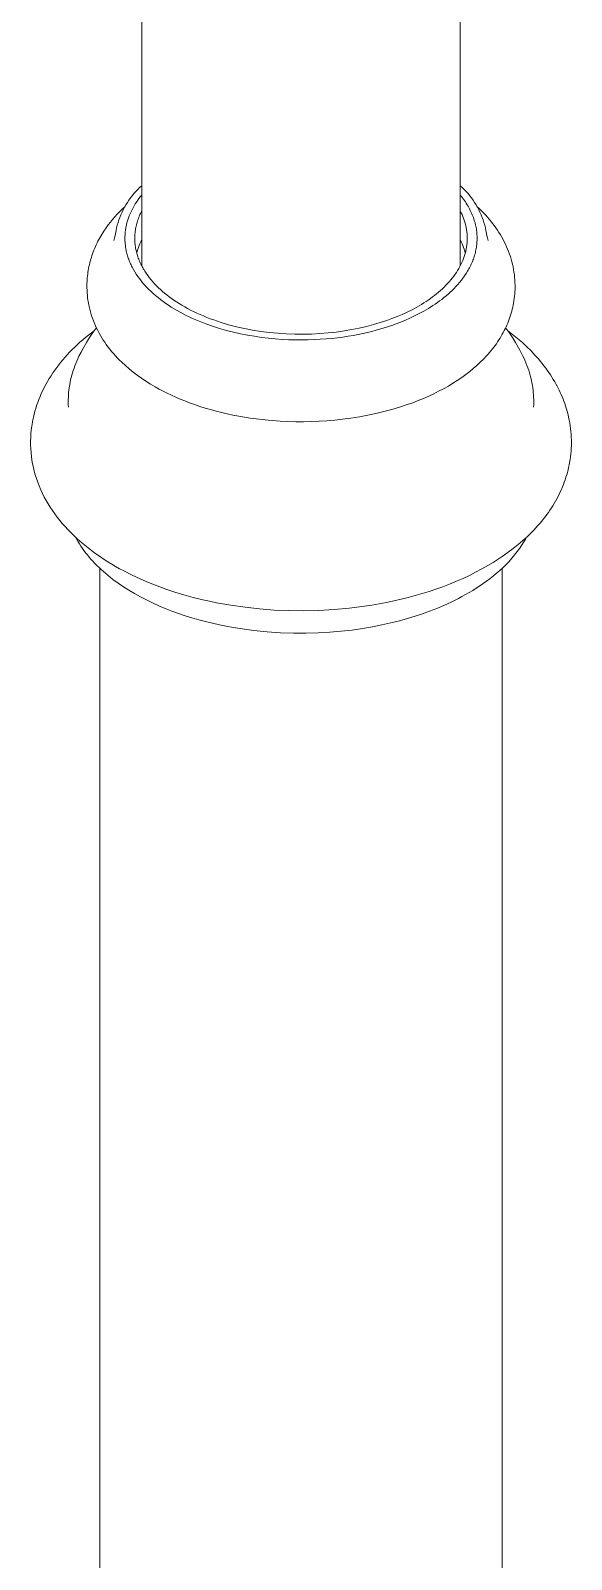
# Model space of a CAD drawing. Header units: inches. Extents: x -13 to 609, y -6 to 131.
# Drawn here: x 600.06 to 604.09, y 68.98 to 80.38 of the extents above; entities that cross this region are included whole.
import ezdxf

# ---------------------------------------------------------------- set-up
doc = ezdxf.new("R2010")
doc.units = ezdxf.units.IN
doc.layers.add('ZANO_R', color=7, linetype='Continuous', lineweight=0)

msp = doc.modelspace()

# ---------------------------------------------------------------- linework, layer by layer
at = {"layer": 'ZANO_R'}
for p, q in [((603.25906, 100.89911), (603.25906, 78.62513)), ((600.88504, 78.62513), (600.88504, 100.8429)), ((600.86987, 79.20807), (600.88504, 79.22209)), ((603.25906, 79.22209), (603.27422, 79.20806)), ((600.76734, 79.07905), (600.77818, 79.09664)), ((600.77818, 79.09664), (600.78962, 79.11385)), ((600.78962, 79.11385), (600.80163, 79.13066)), ((600.80163, 79.13066), (600.81421, 79.14705)), ((600.81421, 79.14705), (600.82734, 79.16301)), ((600.82734, 79.16301), (600.841, 79.17851)), ((600.84598, 79.09952), (600.83712, 79.08569)), ((600.841, 79.17851), (600.85518, 79.19353)), ((600.85523, 79.11313), (600.84598, 79.09952)), ((600.85518, 79.19353), (600.86987, 79.20807)), ((600.86483, 79.12651), (600.85523, 79.11313)), ((600.87477, 79.13964), (600.86483, 79.12651)), ((600.88504, 79.15254), (600.87477, 79.13964)), ((603.25906, 79.15254), (603.26719, 79.14237)), ((603.26719, 79.14237), (603.27506, 79.13214)), ((603.27422, 79.20806), (603.28891, 79.19352)), ((603.27506, 79.13214), (603.28266, 79.12186)), ((603.28266, 79.12186), (603.28999, 79.11152)), ((603.28891, 79.19352), (603.30309, 79.17849)), ((603.28999, 79.11152), (603.29705, 79.10113)), ((603.29705, 79.10113), (603.30383, 79.0907)), ((603.30309, 79.17849), (603.31675, 79.16298)), ((603.31675, 79.16298), (603.32987, 79.14702)), ((603.32987, 79.14702), (603.34245, 79.13063)), ((603.34245, 79.13063), (603.35446, 79.11381)), ((603.35446, 79.11381), (603.36589, 79.0966)), ((603.36589, 79.0966), (603.37673, 79.07901)), ((600.66803, 78.97059), (600.68535, 78.99061)), ((600.68535, 78.99061), (600.7033, 79.01027)), ((600.7033, 79.01027), (600.72188, 79.02955)), ((600.71538, 78.96673), (600.72243, 78.98615)), ((600.72188, 79.02955), (600.74107, 79.04846)), ((600.72243, 78.98615), (600.73014, 79.00532)), ((600.73014, 79.00532), (600.73849, 79.02422)), ((600.73849, 79.02422), (600.74748, 79.04282)), ((600.74107, 79.04846), (600.76087, 79.06701)), ((600.74748, 79.04282), (600.7571, 79.0611)), ((600.7571, 79.0611), (600.76734, 79.07905)), ((600.78699, 78.98269), (600.78174, 78.96716)), ((600.79275, 78.99802), (600.78699, 78.98269)), ((600.79901, 79.01316), (600.79275, 78.99802)), ((600.80574, 79.0281), (600.79901, 79.01316)), ((600.81294, 79.04282), (600.80574, 79.0281)), ((600.82058, 79.05733), (600.81294, 79.04282)), ((600.82864, 79.07162), (600.82058, 79.05733)), ((600.83712, 79.08569), (600.82864, 79.07162)), ((600.86, 78.97762), (600.86361, 78.98717)), ((600.86361, 78.98717), (600.86745, 78.99669)), ((600.86745, 78.99669), (600.87151, 79.00617)), ((600.87151, 79.00617), (600.8758, 79.01563)), ((600.8758, 79.01563), (600.88031, 79.02505)), ((600.88031, 79.02505), (600.88504, 79.03443)), ((603.25906, 79.03443), (603.26592, 79.02065)), ((603.26592, 79.02065), (603.27235, 79.00672)), ((603.27235, 79.00672), (603.27831, 78.99264)), ((603.27831, 78.99264), (603.2838, 78.97843)), ((603.30383, 79.0907), (603.31033, 79.08022)), ((603.31033, 79.08022), (603.31656, 79.06971)), ((603.31656, 79.06971), (603.32251, 79.05916)), ((603.32251, 79.05916), (603.32819, 79.04859)), ((603.32819, 79.04859), (603.33359, 79.03798)), ((603.33359, 79.03798), (603.3387, 79.02735)), ((603.3387, 79.02735), (603.34354, 79.0167)), ((603.34354, 79.0167), (603.3481, 79.00604)), ((603.3481, 79.00604), (603.35239, 78.99536)), ((603.35239, 78.99536), (603.3564, 78.98467)), ((603.3564, 78.98467), (603.36013, 78.97397)), ((603.37673, 79.07901), (603.38697, 79.06106)), ((603.38325, 79.06697), (603.40279, 79.04867)), ((603.38697, 79.06106), (603.39659, 79.04277)), ((603.39659, 79.04277), (603.40558, 79.02417)), ((603.40279, 79.04867), (603.41774, 79.03403)), ((603.40558, 79.02417), (603.41394, 79.00527)), ((603.41394, 79.00527), (603.42164, 78.9861)), ((603.41774, 79.03403), (603.43239, 79.01909)), ((603.42164, 78.9861), (603.4287, 78.96668)), ((603.43239, 79.01909), (603.44673, 79.00385)), ((603.44673, 79.00385), (603.46076, 78.98832)), ((603.46076, 78.98832), (603.47424, 78.97272)), ((600.58795, 78.85927), (600.60357, 78.88408)), ((600.60357, 78.88408), (600.62003, 78.90833)), ((600.62003, 78.90833), (600.63537, 78.92945)), ((600.63537, 78.92945), (600.65137, 78.95021)), ((600.65137, 78.95021), (600.66803, 78.97059)), ((600.69024, 78.86664), (600.6939, 78.88698)), ((600.6939, 78.88698), (600.69825, 78.90718)), ((600.69825, 78.90718), (600.70328, 78.92722)), ((600.70328, 78.92722), (600.70899, 78.94707)), ((600.70899, 78.94707), (600.71538, 78.96673)), ((600.76187, 78.8704), (600.76118, 78.8621)), ((600.76272, 78.87867), (600.76187, 78.8704)), ((600.76372, 78.88691), (600.76272, 78.87867)), ((600.76487, 78.89511), (600.76372, 78.88691)), ((600.76617, 78.90328), (600.76487, 78.89511)), ((600.76762, 78.91141), (600.76617, 78.90328)), ((600.76922, 78.9195), (600.76762, 78.91141)), ((600.77095, 78.92755), (600.76922, 78.9195)), ((600.77284, 78.93556), (600.77095, 78.92755)), ((600.77486, 78.94352), (600.77284, 78.93556)), ((600.77701, 78.95144), (600.77486, 78.94352)), ((600.78174, 78.96716), (600.77701, 78.95144)), ((600.83449, 78.86186), (600.83536, 78.87153)), ((600.83536, 78.87153), (600.83645, 78.88121)), ((600.83645, 78.88121), (600.83777, 78.89088)), ((600.83777, 78.89088), (600.83933, 78.90056)), ((600.83933, 78.90056), (600.84111, 78.91023)), ((600.84111, 78.91023), (600.84312, 78.9199)), ((600.84312, 78.9199), (600.84536, 78.92956)), ((600.84536, 78.92956), (600.84783, 78.93921)), ((600.84783, 78.93921), (600.85053, 78.94884)), ((600.85053, 78.94884), (600.85346, 78.95845)), ((600.85346, 78.95845), (600.85661, 78.96805)), ((600.85661, 78.96805), (600.86, 78.97762)), ((603.2838, 78.97843), (603.28881, 78.96408)), ((603.28881, 78.96408), (603.29334, 78.94962)), ((603.29334, 78.94962), (603.29736, 78.93504)), ((603.29736, 78.93504), (603.30088, 78.92036)), ((603.30088, 78.92036), (603.30244, 78.91299)), ((603.30244, 78.91299), (603.30387, 78.90559)), ((603.30387, 78.90559), (603.30518, 78.89816)), ((603.30518, 78.89816), (603.30635, 78.89072)), ((603.30635, 78.89072), (603.30738, 78.88326)), ((603.30738, 78.88326), (603.30829, 78.87578)), ((603.30829, 78.87578), (603.30906, 78.86828)), ((603.30906, 78.86828), (603.30969, 78.86076)), ((603.36013, 78.97397), (603.36358, 78.96327)), ((603.36358, 78.96327), (603.36676, 78.95258)), ((603.36676, 78.95258), (603.36967, 78.94188)), ((603.36967, 78.94188), (603.3723, 78.9312)), ((603.3723, 78.9312), (603.37467, 78.92053)), ((603.37467, 78.92053), (603.37676, 78.90986)), ((603.37676, 78.90986), (603.37859, 78.89922)), ((603.37859, 78.89922), (603.38015, 78.8886)), ((603.38015, 78.8886), (603.38145, 78.878)), ((603.38145, 78.878), (603.38249, 78.86743)), ((603.38249, 78.86743), (603.38327, 78.85689)), ((603.4287, 78.96668), (603.43508, 78.94703)), ((603.43508, 78.94703), (603.4408, 78.92717)), ((603.4408, 78.92717), (603.44584, 78.90713)), ((603.44584, 78.90713), (603.45019, 78.88693)), ((603.45019, 78.88693), (603.45386, 78.86659)), ((603.47424, 78.97272), (603.48739, 78.95684)), ((603.48739, 78.95684), (603.50019, 78.94067)), ((603.50019, 78.94067), (603.51261, 78.92421)), ((603.51261, 78.92421), (603.52448, 78.90772)), ((603.52448, 78.90772), (603.53597, 78.89095)), ((603.53597, 78.89095), (603.54706, 78.87392)), ((603.54706, 78.87392), (603.55773, 78.85663)), ((600.52942, 78.74208), (600.53492, 78.7555)), ((600.53492, 78.7555), (600.54067, 78.76881)), ((600.54067, 78.76881), (600.54667, 78.78202)), ((600.54667, 78.78202), (600.55291, 78.79511)), ((600.55291, 78.79511), (600.5594, 78.80809)), ((600.5594, 78.80809), (600.56619, 78.82107)), ((600.56619, 78.82107), (600.57321, 78.83394)), ((600.57321, 78.83394), (600.58047, 78.84667)), ((600.58047, 78.84667), (600.58795, 78.85927)), ((600.67857, 78.81287), (600.68925, 78.86354)), ((600.68727, 78.8462), (600.69024, 78.86664)), ((600.76004, 78.837), (600.75998, 78.82858)), ((600.75998, 78.82858), (600.76009, 78.82013)), ((600.76026, 78.84539), (600.76004, 78.837)), ((600.76009, 78.82013), (600.76036, 78.81166)), ((600.76064, 78.85376), (600.76026, 78.84539)), ((600.76036, 78.81166), (600.76079, 78.80316)), ((600.76118, 78.8621), (600.76064, 78.85376)), ((600.76079, 78.80316), (600.76139, 78.79465)), ((600.76139, 78.79465), (600.76216, 78.78611)), ((600.76216, 78.78611), (600.7631, 78.77756)), ((600.7631, 78.77756), (600.76421, 78.76899)), ((600.76421, 78.76899), (600.7655, 78.7604)), ((600.7655, 78.7604), (600.76695, 78.7518)), ((600.83326, 78.8329), (600.83344, 78.84254)), ((600.8333, 78.82327), (600.83326, 78.8329)), ((600.83356, 78.81366), (600.8333, 78.82327)), ((600.83344, 78.84254), (600.83385, 78.8522)), ((600.83404, 78.80407), (600.83356, 78.81366)), ((600.83385, 78.8522), (600.83449, 78.86186)), ((600.83475, 78.79451), (600.83404, 78.80407)), ((600.83568, 78.78497), (600.83475, 78.79451)), ((600.83682, 78.77545), (600.83568, 78.78497)), ((600.83818, 78.76597), (600.83682, 78.77545)), ((600.83976, 78.75652), (600.83818, 78.76597)), ((600.84155, 78.7471), (600.83976, 78.75652)), ((600.86122, 78.76239), (600.85631, 78.74858)), ((600.86655, 78.77605), (600.86122, 78.76239)), ((600.8723, 78.78953), (600.86655, 78.77605)), ((600.87847, 78.80283), (600.8723, 78.78953)), ((600.88504, 78.81594), (600.87847, 78.80283)), ((603.26563, 78.80283), (603.25906, 78.81594)), ((603.27179, 78.78953), (603.26563, 78.80283)), ((603.27754, 78.77605), (603.27179, 78.78953)), ((603.28288, 78.76239), (603.27754, 78.77605)), ((603.28779, 78.74858), (603.28288, 78.76239)), ((603.30398, 78.75456), (603.30252, 78.74696)), ((603.3053, 78.76217), (603.30398, 78.75456)), ((603.30648, 78.76978), (603.3053, 78.76217)), ((603.30752, 78.77739), (603.30648, 78.76978)), ((603.30842, 78.785), (603.30752, 78.77739)), ((603.30918, 78.79261), (603.30842, 78.785)), ((603.30979, 78.80021), (603.30918, 78.79261)), ((603.30969, 78.86076), (603.31019, 78.85323)), ((603.31027, 78.80781), (603.30979, 78.80021)), ((603.31019, 78.85323), (603.31054, 78.84569)), ((603.3106, 78.8154), (603.31027, 78.80781)), ((603.31054, 78.84569), (603.31077, 78.83813)), ((603.3108, 78.82299), (603.3106, 78.8154)), ((603.31077, 78.83813), (603.31085, 78.83057)), ((603.31085, 78.83057), (603.3108, 78.82299)), ((603.37748, 78.7537), (603.37561, 78.74367)), ((603.37913, 78.7638), (603.37748, 78.7537)), ((603.38055, 78.77395), (603.37913, 78.7638)), ((603.38173, 78.78416), (603.38055, 78.77395)), ((603.38268, 78.79441), (603.38173, 78.78416)), ((603.3834, 78.80472), (603.38268, 78.79441)), ((603.38327, 78.85689), (603.3838, 78.84638)), ((603.38387, 78.81507), (603.3834, 78.80472)), ((603.3838, 78.84638), (603.38407, 78.8359)), ((603.38409, 78.82546), (603.38387, 78.81507)), ((603.38407, 78.8359), (603.38409, 78.82546)), ((603.45386, 78.86659), (603.45683, 78.84615)), ((603.45485, 78.86353), (603.46554, 78.81284)), ((603.55773, 78.85663), (603.56798, 78.83908)), ((603.56798, 78.83908), (603.57779, 78.82129)), ((603.57779, 78.82129), (603.58715, 78.80325)), ((603.58715, 78.80325), (603.59605, 78.78498)), ((603.59605, 78.78498), (603.60422, 78.76703)), ((603.60422, 78.76703), (603.61193, 78.74888)), ((600.49525, 78.63284), (600.49857, 78.64666)), ((600.49857, 78.64666), (600.50215, 78.66042)), ((600.50215, 78.66042), (600.50599, 78.6741)), ((600.50599, 78.6741), (600.5101, 78.6877)), ((600.5101, 78.6877), (600.51446, 78.70122)), ((600.51446, 78.70122), (600.51919, 78.71494)), ((600.51919, 78.71494), (600.52417, 78.72856)), ((600.52417, 78.72856), (600.52942, 78.74208)), ((600.76695, 78.7518), (600.76858, 78.74319)), ((600.76858, 78.74319), (600.77039, 78.73457)), ((600.77039, 78.73457), (600.77237, 78.72594)), ((600.77237, 78.72594), (600.77453, 78.7173)), ((600.77453, 78.7173), (600.77686, 78.70866)), ((600.77686, 78.70866), (600.77937, 78.70002)), ((600.77937, 78.70002), (600.78207, 78.69137)), ((600.78207, 78.69137), (600.78494, 78.68273)), ((600.78494, 78.68273), (600.78799, 78.67408)), ((600.78799, 78.67408), (600.79123, 78.66545)), ((600.79123, 78.66545), (600.79464, 78.65681)), ((600.79464, 78.65681), (600.79824, 78.64819)), ((600.79824, 78.64819), (600.80201, 78.63957)), ((600.80201, 78.63957), (600.80597, 78.63097)), ((600.84355, 78.73772), (600.84155, 78.7471)), ((600.84576, 78.72839), (600.84355, 78.73772)), ((600.84817, 78.71909), (600.84576, 78.72839)), ((600.85183, 78.73462), (600.84778, 78.72053)), ((600.85079, 78.70983), (600.84817, 78.71909)), ((600.85361, 78.70062), (600.85079, 78.70983)), ((600.85631, 78.74858), (600.85183, 78.73462)), ((600.85663, 78.69146), (600.85361, 78.70062)), ((600.85985, 78.68235), (600.85663, 78.69146)), ((600.86326, 78.67329), (600.85985, 78.68235)), ((600.86686, 78.66429), (600.86326, 78.67329)), ((600.87065, 78.65534), (600.86686, 78.66429)), ((600.87463, 78.64645), (600.87065, 78.65534)), ((600.87879, 78.63762), (600.87463, 78.64645)), ((603.2706, 78.64895), (603.2636, 78.63412)), ((603.27706, 78.66386), (603.2706, 78.64895)), ((603.28296, 78.67885), (603.27706, 78.66386)), ((603.28829, 78.69391), (603.28296, 78.67885)), ((603.29227, 78.73462), (603.28779, 78.74858)), ((603.29075, 78.70146), (603.28829, 78.69391)), ((603.29307, 78.70902), (603.29075, 78.70146)), ((603.29632, 78.72053), (603.29227, 78.73462)), ((603.29524, 78.71659), (603.29307, 78.70902)), ((603.29727, 78.72417), (603.29524, 78.71659)), ((603.29916, 78.73176), (603.29727, 78.72417)), ((603.30091, 78.73935), (603.29916, 78.73176)), ((603.30252, 78.74696), (603.30091, 78.73935)), ((603.34532, 78.64694), (603.34122, 78.63767)), ((603.34924, 78.65629), (603.34532, 78.64694)), ((603.35297, 78.66571), (603.34924, 78.65629)), ((603.35651, 78.67521), (603.35297, 78.66571)), ((603.35986, 78.68478), (603.35651, 78.67521)), ((603.363, 78.69443), (603.35986, 78.68478)), ((603.36594, 78.70414), (603.363, 78.69443)), ((603.36868, 78.71393), (603.36594, 78.70414)), ((603.37121, 78.72378), (603.36868, 78.71393)), ((603.37352, 78.73369), (603.37121, 78.72378)), ((603.37561, 78.74367), (603.37352, 78.73369)), ((603.61193, 78.74888), (603.61917, 78.73054)), ((603.61917, 78.73054), (603.62594, 78.71201)), ((603.62594, 78.71201), (603.63221, 78.69332)), ((603.63221, 78.69332), (603.638, 78.67446)), ((603.638, 78.67446), (603.64327, 78.65546)), ((603.64327, 78.65546), (603.64804, 78.63633)), ((600.47872, 78.52236), (600.47984, 78.5362)), ((600.47984, 78.5362), (600.48122, 78.54996)), ((600.48122, 78.54996), (600.48286, 78.56369)), ((600.48286, 78.56369), (600.48476, 78.57738)), ((600.48476, 78.57738), (600.48693, 78.59104)), ((600.48693, 78.59104), (600.48943, 78.60503)), ((600.48943, 78.60503), (600.49221, 78.61896)), ((600.49221, 78.61896), (600.49525, 78.63284)), ((600.80597, 78.63097), (600.81011, 78.62238)), ((600.81011, 78.62238), (600.81444, 78.61381)), ((600.81444, 78.61381), (600.82363, 78.59671)), ((600.82363, 78.59671), (600.83354, 78.5797)), ((600.83354, 78.5797), (600.84418, 78.56279)), ((600.84418, 78.56279), (600.85553, 78.54599)), ((600.85553, 78.54599), (600.8676, 78.52932)), ((600.8676, 78.52932), (600.88037, 78.5128)), ((600.88314, 78.62884), (600.87879, 78.63762)), ((600.88766, 78.62014), (600.88314, 78.62884)), ((600.89235, 78.61149), (600.88766, 78.62014)), ((600.89722, 78.60291), (600.89235, 78.61149)), ((600.90225, 78.5944), (600.89722, 78.60291)), ((600.90745, 78.58596), (600.90225, 78.5944)), ((600.91833, 78.56929), (600.90745, 78.58596)), ((600.92983, 78.55291), (600.91833, 78.56929)), ((600.94193, 78.53682), (600.92983, 78.55291)), ((600.9546, 78.52105), (600.94193, 78.53682)), ((603.1996, 78.53354), (603.18841, 78.51975)), ((603.21029, 78.5475), (603.1996, 78.53354)), ((603.22047, 78.56161), (603.21029, 78.5475)), ((603.23015, 78.57586), (603.22047, 78.56161)), ((603.23931, 78.59025), (603.23015, 78.57586)), ((603.24794, 78.60476), (603.23931, 78.59025)), ((603.25604, 78.61939), (603.24794, 78.60476)), ((603.2636, 78.63412), (603.25604, 78.61939)), ((603.2792, 78.53296), (603.26684, 78.51674)), ((603.29103, 78.54954), (603.2792, 78.53296)), ((603.30231, 78.56648), (603.29103, 78.54954)), ((603.313, 78.58377), (603.30231, 78.56648)), ((603.31811, 78.59254), (603.313, 78.58377)), ((603.32307, 78.6014), (603.31811, 78.59254)), ((603.32786, 78.61035), (603.32307, 78.6014)), ((603.33249, 78.61937), (603.32786, 78.61035)), ((603.33694, 78.62848), (603.33249, 78.61937)), ((603.34122, 78.63767), (603.33694, 78.62848)), ((603.64804, 78.63633), (603.65227, 78.61716)), ((603.65227, 78.61716), (603.65598, 78.59788)), ((603.65598, 78.59788), (603.65916, 78.57851)), ((603.65916, 78.57851), (603.66182, 78.55905)), ((603.66182, 78.55905), (603.66394, 78.53954)), ((603.66394, 78.53954), (603.66554, 78.51997)), ((600.47699, 78.48074), (600.4773, 78.49463)), ((600.47701, 78.46183), (600.47699, 78.48074)), ((600.47753, 78.44292), (600.47701, 78.46183)), ((600.4773, 78.49463), (600.47788, 78.5085)), ((600.47856, 78.42404), (600.47753, 78.44292)), ((600.47788, 78.5085), (600.47872, 78.52236)), ((600.48008, 78.40518), (600.47856, 78.42404)), ((600.88037, 78.5128), (600.89384, 78.49644)), ((600.89384, 78.49644), (600.908, 78.48025)), ((600.908, 78.48025), (600.92284, 78.46425)), ((600.92284, 78.46425), (600.93834, 78.44845)), ((600.93834, 78.44845), (600.9545, 78.43287)), ((600.9545, 78.43287), (600.9713, 78.41752)), ((600.96781, 78.5056), (600.9546, 78.52105)), ((600.98153, 78.49046), (600.96781, 78.5056)), ((600.9713, 78.41752), (600.98873, 78.40241)), ((600.99574, 78.47566), (600.98153, 78.49046)), ((601.01041, 78.46119), (600.99574, 78.47566)), ((601.02485, 78.44768), (601.01041, 78.46119)), ((601.03993, 78.43424), (601.02485, 78.44768)), ((601.05567, 78.42087), (601.03993, 78.43424)), ((601.07207, 78.40761), (601.05567, 78.42087)), ((603.08269, 78.41616), (603.06763, 78.40416)), ((603.09737, 78.42839), (603.08269, 78.41616)), ((603.11166, 78.44083), (603.09737, 78.42839)), ((603.12554, 78.45349), (603.11166, 78.44083)), ((603.13901, 78.46635), (603.12554, 78.45349)), ((603.15204, 78.47942), (603.13901, 78.46635)), ((603.16462, 78.49268), (603.15204, 78.47942)), ((603.16827, 78.41352), (603.1528, 78.40025)), ((603.17675, 78.50612), (603.16462, 78.49268)), ((603.18344, 78.42715), (603.16827, 78.41352)), ((603.18841, 78.51975), (603.17675, 78.50612)), ((603.1983, 78.44116), (603.18344, 78.42715)), ((603.21281, 78.45553), (603.1983, 78.44116)), ((603.22695, 78.47028), (603.21281, 78.45553)), ((603.24069, 78.4854), (603.22695, 78.47028)), ((603.254, 78.50088), (603.24069, 78.4854)), ((603.26684, 78.51674), (603.254, 78.50088)), ((603.66479, 78.41398), (603.66323, 78.39733)), ((603.66596, 78.43065), (603.66479, 78.41398)), ((603.66554, 78.51997), (603.66659, 78.50037)), ((603.66673, 78.44735), (603.66596, 78.43065)), ((603.66659, 78.50037), (603.6671, 78.48074)), ((603.66711, 78.46405), (603.66673, 78.44735)), ((603.6671, 78.48074), (603.66711, 78.46405)), ((600.48211, 78.38638), (600.48008, 78.40518)), ((600.48463, 78.36763), (600.48211, 78.38638)), ((600.48765, 78.34896), (600.48463, 78.36763)), ((600.49117, 78.33038), (600.48765, 78.34896)), ((600.49543, 78.31084), (600.49117, 78.33038)), ((600.50023, 78.29143), (600.49543, 78.31084)), ((600.98873, 78.40241), (601.00676, 78.38756)), ((601.00676, 78.38756), (601.02539, 78.37297)), ((601.02539, 78.37297), (601.04459, 78.35867)), ((601.04459, 78.35867), (601.06434, 78.34465)), ((601.06434, 78.34465), (601.08463, 78.33094)), ((601.08914, 78.39446), (601.07207, 78.40761)), ((601.08463, 78.33094), (601.10544, 78.31753)), ((601.10686, 78.38143), (601.08914, 78.39446)), ((601.10544, 78.31753), (601.12674, 78.30445)), ((601.12525, 78.36854), (601.10686, 78.38143)), ((601.1443, 78.35582), (601.12525, 78.36854)), ((601.12674, 78.30445), (601.14851, 78.2917)), ((601.16401, 78.34326), (601.1443, 78.35582)), ((601.18438, 78.33089), (601.16401, 78.34326)), ((601.2054, 78.31872), (601.18438, 78.33089)), ((601.22706, 78.30677), (601.2054, 78.31872)), ((601.24935, 78.29505), (601.22706, 78.30677)), ((602.8996, 78.29755), (602.86298, 78.27931)), ((602.93538, 78.31685), (602.8996, 78.29755)), ((602.9702, 78.33718), (602.93538, 78.31685)), ((602.98721, 78.34773), (602.9702, 78.33718)), ((603.00393, 78.35853), (602.98721, 78.34773)), ((603.02153, 78.30697), (602.98741, 78.28706)), ((603.02035, 78.36957), (603.00393, 78.35853)), ((603.03645, 78.38087), (603.02035, 78.36957)), ((603.0553, 78.3282), (603.02153, 78.30697)), ((603.05221, 78.3924), (603.03645, 78.38087)), ((603.06763, 78.40416), (603.05221, 78.3924)), ((603.07199, 78.33933), (603.0553, 78.3282)), ((603.08854, 78.3508), (603.07199, 78.33933)), ((603.10492, 78.36263), (603.08854, 78.3508)), ((603.1211, 78.37481), (603.10492, 78.36263)), ((603.13707, 78.38735), (603.1211, 78.37481)), ((603.1528, 78.40025), (603.13707, 78.38735)), ((603.64643, 78.30149), (603.64249, 78.28623)), ((603.65003, 78.31683), (603.64643, 78.30149)), ((603.6533, 78.33224), (603.65003, 78.31683)), ((603.65622, 78.34772), (603.6533, 78.33224)), ((603.65894, 78.36419), (603.65622, 78.34772)), ((603.66128, 78.38073), (603.65894, 78.36419)), ((603.66323, 78.39733), (603.66128, 78.38073)), ((600.50556, 78.27216), (600.50023, 78.29143)), ((600.51143, 78.25305), (600.50556, 78.27216)), ((600.51781, 78.2341), (600.51143, 78.25305)), ((600.52471, 78.21533), (600.51781, 78.2341)), ((600.53211, 78.19675), (600.52471, 78.21533)), ((600.54, 78.17838), (600.53211, 78.19675)), ((601.14851, 78.2917), (601.17074, 78.27928)), ((601.17074, 78.27928), (601.19338, 78.2672)), ((601.19338, 78.2672), (601.21644, 78.25548)), ((601.21644, 78.25548), (601.23987, 78.24412)), ((601.23987, 78.24412), (601.26366, 78.23312)), ((601.27227, 78.28358), (601.24935, 78.29505)), ((601.26366, 78.23312), (601.28778, 78.22248)), ((601.29581, 78.27238), (601.27227, 78.28358)), ((601.28778, 78.22248), (601.3122, 78.21221)), ((601.31995, 78.26145), (601.29581, 78.27238)), ((601.3122, 78.21221), (601.36189, 78.19281)), ((601.34468, 78.25083), (601.31995, 78.26145)), ((601.36998, 78.24051), (601.34468, 78.25083)), ((601.36189, 78.19281), (601.4125, 78.17492)), ((601.39584, 78.23051), (601.36998, 78.24051)), ((601.42223, 78.22085), (601.39584, 78.23051)), ((601.44915, 78.21155), (601.42223, 78.22085)), ((601.47657, 78.20261), (601.44915, 78.21155)), ((601.53281, 78.18587), (601.47657, 78.20261)), ((601.59077, 78.17074), (601.53281, 78.18587)), ((602.61248, 78.1862), (602.56049, 78.1725)), ((602.66249, 78.20102), (602.61248, 78.1862)), ((602.71046, 78.21684), (602.66249, 78.20102)), ((602.74926, 78.23089), (602.71046, 78.21684)), ((602.78176, 78.19264), (602.74821, 78.18059)), ((602.78769, 78.24597), (602.74926, 78.23089)), ((602.81564, 78.20566), (602.78176, 78.19264)), ((602.82564, 78.26211), (602.78769, 78.24597)), ((602.84979, 78.21969), (602.81564, 78.20566)), ((602.86298, 78.27931), (602.82564, 78.26211)), ((602.88414, 78.23479), (602.84979, 78.21969)), ((602.91859, 78.25102), (602.88414, 78.23479)), ((602.95305, 78.26843), (602.91859, 78.25102)), ((602.98741, 78.28706), (602.95305, 78.26843)), ((603.61226, 78.19741), (603.60622, 78.18321)), ((603.61801, 78.21174), (603.61226, 78.19741)), ((603.62345, 78.22618), (603.61801, 78.21174)), ((603.6287, 78.24103), (603.62345, 78.22618)), ((603.63362, 78.256), (603.6287, 78.24103)), ((603.63822, 78.27107), (603.63362, 78.256)), ((603.64249, 78.28623), (603.63822, 78.27107)), ((600.4251, 78.05486), (600.44602, 78.07317)), ((600.44602, 78.07317), (600.46728, 78.09107)), ((600.46728, 78.09107), (600.48887, 78.10858)), ((600.47351, 78.05259), (600.49695, 78.08993)), ((600.48887, 78.10858), (600.51077, 78.1257)), ((600.49695, 78.08993), (600.52162, 78.12647)), ((600.51077, 78.1257), (600.53297, 78.14242)), ((600.52162, 78.12647), (600.54747, 78.16215)), ((600.5485, 78.15999), (600.54, 78.17838)), ((600.55748, 78.14183), (600.5485, 78.15999)), ((600.56693, 78.12391), (600.55748, 78.14183)), ((600.57683, 78.10624), (600.56693, 78.12391)), ((600.58718, 78.08882), (600.57683, 78.10624)), ((600.59796, 78.07166), (600.58718, 78.08882)), ((600.60915, 78.05476), (600.59796, 78.07166)), ((601.4125, 78.17492), (601.46387, 78.15855)), ((601.46387, 78.15855), (601.51579, 78.1437)), ((601.51579, 78.1437), (601.56808, 78.13037)), ((601.56808, 78.13037), (601.62058, 78.11851)), ((601.65023, 78.15729), (601.59077, 78.17074)), ((601.62058, 78.11851), (601.6731, 78.10812)), ((601.71098, 78.14561), (601.65023, 78.15729)), ((601.6731, 78.10812), (601.7255, 78.09916)), ((601.77278, 78.13574), (601.71098, 78.14561)), ((601.7255, 78.09916), (601.77763, 78.09157)), ((601.83538, 78.12773), (601.77278, 78.13574)), ((601.77763, 78.09157), (601.82935, 78.08533)), ((601.82935, 78.08533), (601.88053, 78.08037)), ((601.89853, 78.12161), (601.83538, 78.12773)), ((601.88053, 78.08037), (601.93107, 78.07664)), ((601.96198, 78.11738), (601.89853, 78.12161)), ((601.93107, 78.07664), (601.98086, 78.07409)), ((602.02546, 78.11506), (601.96198, 78.11738)), ((601.98086, 78.07409), (602.0298, 78.07265)), ((602.08872, 78.11462), (602.02546, 78.11506)), ((602.0298, 78.07265), (602.07783, 78.07226)), ((602.07783, 78.07226), (602.12488, 78.07287)), ((602.15153, 78.11603), (602.08872, 78.11462)), ((602.12488, 78.07287), (602.17088, 78.07441)), ((602.21365, 78.11924), (602.15153, 78.11603)), ((602.17088, 78.07441), (602.21579, 78.07682)), ((602.27485, 78.1242), (602.21365, 78.11924)), ((602.21579, 78.07682), (602.25956, 78.08003)), ((602.25956, 78.08003), (602.30218, 78.084)), ((602.33493, 78.13084), (602.27485, 78.1242)), ((602.30218, 78.084), (602.34361, 78.08866)), ((602.3937, 78.13908), (602.33493, 78.13084)), ((602.34361, 78.08866), (602.38384, 78.09396)), ((602.38384, 78.09396), (602.42287, 78.09984)), ((602.45098, 78.14884), (602.3937, 78.13908)), ((602.42287, 78.09984), (602.46068, 78.10625)), ((602.50662, 78.16001), (602.45098, 78.14884)), ((602.46068, 78.10625), (602.49728, 78.11314)), ((602.49728, 78.11314), (602.53268, 78.12048)), ((602.56049, 78.1725), (602.50662, 78.16001)), ((602.53268, 78.12048), (602.5669, 78.1282)), ((602.5669, 78.1282), (602.59993, 78.13627)), ((602.59993, 78.13627), (602.63182, 78.14466)), ((602.63182, 78.14466), (602.69219, 78.16221)), ((602.69219, 78.16221), (602.74821, 78.18059)), ((603.54622, 78.07179), (603.53714, 78.05801)), ((603.55503, 78.08575), (603.54622, 78.07179)), ((603.56356, 78.09988), (603.55503, 78.08575)), ((603.57179, 78.11418), (603.56356, 78.09988)), ((603.57922, 78.12771), (603.57179, 78.11418)), ((603.58639, 78.14138), (603.57922, 78.12771)), ((603.59328, 78.15519), (603.58639, 78.14138)), ((603.59989, 78.16914), (603.59328, 78.15519)), ((603.59662, 78.16214), (603.62247, 78.12646)), ((603.60622, 78.18321), (603.59989, 78.16914)), ((603.61107, 78.14249), (603.64876, 78.11376)), ((603.62247, 78.12646), (603.64714, 78.08993)), ((603.64714, 78.08993), (603.67058, 78.05259)), ((603.64876, 78.11376), (603.68554, 78.08382)), ((603.68554, 78.08382), (603.72134, 78.05272)), ((600.31423, 77.94372), (600.33068, 77.96196)), ((600.33068, 77.96196), (600.34747, 77.97989)), ((600.34747, 77.97989), (600.36461, 77.9975)), ((600.36461, 77.9975), (600.38438, 78.01703)), ((600.38438, 78.01703), (600.40455, 78.03615)), ((600.40455, 78.03615), (600.4251, 78.05486)), ((600.41782, 77.95016), (600.4334, 77.98125)), ((600.4334, 77.98125), (600.45134, 78.01452)), ((600.45134, 78.01452), (600.47351, 78.05259)), ((600.62075, 78.03814), (600.60915, 78.05476)), ((600.63364, 78.02059), (600.62075, 78.03814)), ((600.64696, 78.00336), (600.63364, 78.02059)), ((600.66069, 77.98645), (600.64696, 78.00336)), ((600.67482, 77.96988), (600.66069, 77.98645)), ((600.68958, 77.95333), (600.67482, 77.96988)), ((603.46607, 77.96621), (603.45491, 77.95377)), ((603.47701, 77.97885), (603.46607, 77.96621)), ((603.48772, 77.99168), (603.47701, 77.97885)), ((603.4982, 78.0047), (603.48772, 77.99168)), ((603.50831, 78.01775), (603.4982, 78.0047)), ((603.51817, 78.03099), (603.50831, 78.01775)), ((603.52778, 78.04441), (603.51817, 78.03099)), ((603.53714, 78.05801), (603.52778, 78.04441)), ((603.67058, 78.05259), (603.69276, 78.01452)), ((603.69276, 78.01452), (603.70337, 77.99518)), ((603.70337, 77.99518), (603.71364, 77.97565)), ((603.71364, 77.97565), (603.72279, 77.95737)), ((603.72134, 78.05272), (603.7561, 78.02051)), ((603.72279, 77.95737), (603.73157, 77.9389)), ((603.7561, 78.02051), (603.78645, 77.99043)), ((603.78645, 77.99043), (603.81557, 77.95962)), ((603.81557, 77.95962), (603.84343, 77.92809)), ((600.22338, 77.82688), (600.23781, 77.84765)), ((600.23781, 77.84765), (600.25227, 77.8675)), ((600.25227, 77.8675), (600.26716, 77.88704)), ((600.26716, 77.88704), (600.28246, 77.90625)), ((600.28246, 77.90625), (600.29816, 77.92514)), ((600.29816, 77.92514), (600.31423, 77.94372)), ((600.36966, 77.82711), (600.37525, 77.8448)), ((600.37525, 77.8448), (600.38131, 77.86257)), ((600.38131, 77.86257), (600.38786, 77.88039)), ((600.38786, 77.88039), (600.39458, 77.89751)), ((600.39458, 77.89751), (600.40185, 77.91494)), ((600.40185, 77.91494), (600.40961, 77.93254)), ((600.40961, 77.93254), (600.41782, 77.95016)), ((600.70472, 77.93712), (600.68958, 77.95333)), ((600.72022, 77.92126), (600.70472, 77.93712)), ((600.73605, 77.90573), (600.72022, 77.92126)), ((600.76325, 77.88051), (600.73605, 77.90573)), ((600.7916, 77.85594), (600.76325, 77.88051)), ((600.82108, 77.83203), (600.7916, 77.85594)), ((603.35616, 77.85903), (603.32906, 77.83682)), ((603.38257, 77.88205), (603.35616, 77.85903)), ((603.40823, 77.90591), (603.38257, 77.88205)), ((603.43196, 77.92945), (603.40823, 77.90591)), ((603.45491, 77.95377), (603.43196, 77.92945)), ((603.73157, 77.9389), (603.73991, 77.92037)), ((603.73991, 77.92037), (603.74783, 77.90167)), ((603.74783, 77.90167), (603.75533, 77.88278)), ((603.75533, 77.88278), (603.76237, 77.86373)), ((603.76237, 77.86373), (603.76857, 77.84567)), ((603.76857, 77.84567), (603.77434, 77.82747)), ((603.84343, 77.92809), (603.85687, 77.91206)), ((603.85687, 77.91206), (603.86999, 77.89586)), ((603.86999, 77.89586), (603.88277, 77.87948)), ((603.88277, 77.87948), (603.89521, 77.86293)), ((603.89521, 77.86293), (603.90731, 77.84621)), ((603.90731, 77.84621), (603.91906, 77.82932)), ((600.15885, 77.7182), (600.17068, 77.74055)), ((600.17068, 77.74055), (600.18307, 77.7626)), ((600.18307, 77.7626), (600.19599, 77.78434)), ((600.19599, 77.78434), (600.20943, 77.80577)), ((600.20943, 77.80577), (600.22338, 77.82688)), ((600.34487, 77.71578), (600.34673, 77.72816)), ((600.34673, 77.72816), (600.34881, 77.74051)), ((600.34881, 77.74051), (600.35204, 77.75751)), ((600.35204, 77.75751), (600.35574, 77.77469)), ((600.35574, 77.77469), (600.35991, 77.79203)), ((600.35991, 77.79203), (600.36455, 77.80951)), ((600.36455, 77.80951), (600.36966, 77.82711)), ((600.85166, 77.8088), (600.82108, 77.83203)), ((600.88333, 77.78623), (600.85166, 77.8088)), ((600.91607, 77.76434), (600.88333, 77.78623)), ((600.94986, 77.74312), (600.91607, 77.76434)), ((600.98467, 77.72257), (600.94986, 77.74312)), ((603.17004, 77.7287), (603.13422, 77.70847)), ((603.20377, 77.74897), (603.17004, 77.7287)), ((603.23693, 77.77016), (603.20377, 77.74897)), ((603.26947, 77.7923), (603.23693, 77.77016)), ((603.30132, 77.81541), (603.26947, 77.7923)), ((603.32906, 77.83682), (603.30132, 77.81541)), ((603.77434, 77.82747), (603.77966, 77.80914)), ((603.77966, 77.80914), (603.78453, 77.79068)), ((603.78453, 77.79068), (603.78894, 77.77211)), ((603.78894, 77.77211), (603.79287, 77.75343)), ((603.79287, 77.75343), (603.7963, 77.73465)), ((603.7963, 77.73465), (603.79923, 77.71578)), ((603.91906, 77.82932), (603.93046, 77.81226)), ((603.93046, 77.81226), (603.9415, 77.79503)), ((603.9415, 77.79503), (603.95217, 77.77764)), ((603.95217, 77.77764), (603.96248, 77.76009)), ((603.96248, 77.76009), (603.9713, 77.74441)), ((603.9713, 77.74441), (603.97983, 77.72861)), ((603.97983, 77.72861), (603.98805, 77.71269)), ((600.11007, 77.6063), (600.11846, 77.62863)), ((600.11846, 77.62863), (600.12742, 77.65075)), ((600.12742, 77.65075), (600.13692, 77.67262)), ((600.13692, 77.67262), (600.14759, 77.69555)), ((600.14759, 77.69555), (600.15885, 77.7182)), ((600.33792, 77.60977), (600.338, 77.62728)), ((600.338, 77.62728), (600.33848, 77.64478)), ((600.33848, 77.64478), (600.33941, 77.66258)), ((600.33941, 77.66258), (600.34079, 77.68036)), ((600.34079, 77.68036), (600.34261, 77.6981)), ((600.34261, 77.6981), (600.34487, 77.71578)), ((601.0144, 77.70601), (600.98467, 77.72257)), ((601.04478, 77.68994), (601.0144, 77.70601)), ((601.0758, 77.67437), (601.04478, 77.68994)), ((601.10744, 77.65931), (601.0758, 77.67437)), ((601.1397, 77.64476), (601.10744, 77.65931)), ((601.17255, 77.63072), (601.1397, 77.64476)), ((601.206, 77.61719), (601.17255, 77.63072)), ((601.24002, 77.60418), (601.206, 77.61719)), ((602.94462, 77.61976), (602.90446, 77.60432)), ((602.98441, 77.63612), (602.94462, 77.61976)), ((603.0238, 77.65341), (602.98441, 77.63612)), ((603.06106, 77.67085), (603.0238, 77.65341)), ((603.09788, 77.68919), (603.06106, 77.67085)), ((603.13422, 77.70847), (603.09788, 77.68919)), ((603.79923, 77.71578), (603.80147, 77.69831)), ((603.80147, 77.69831), (603.80329, 77.68063)), ((603.80329, 77.68063), (603.80467, 77.66274)), ((603.80467, 77.66274), (603.80562, 77.64482)), ((603.80562, 77.64482), (603.8061, 77.6273)), ((603.8061, 77.6273), (603.80618, 77.60977)), ((603.98805, 77.71269), (603.99596, 77.69666)), ((603.99596, 77.69666), (604.00357, 77.68052)), ((604.00357, 77.68052), (604.01087, 77.66427)), ((604.01087, 77.66427), (604.01786, 77.64791)), ((604.01786, 77.64791), (604.02453, 77.63144)), ((604.02453, 77.63144), (604.03088, 77.61487)), ((604.03088, 77.61487), (604.0369, 77.59821)), ((600.07797, 77.49624), (600.08321, 77.51835)), ((600.08321, 77.51835), (600.08901, 77.54031)), ((600.08901, 77.54031), (600.09536, 77.56212)), ((600.09536, 77.56212), (600.10226, 77.58376)), ((600.10226, 77.58376), (600.11007, 77.6063)), ((600.33828, 77.5897), (600.33792, 77.60977)), ((600.33899, 77.57092), (600.33828, 77.5897)), ((601.27884, 77.59022), (601.24002, 77.60418)), ((601.31823, 77.57696), (601.27884, 77.59022)), ((601.35817, 77.56441), (601.31823, 77.57696)), ((601.39864, 77.55256), (601.35817, 77.56441)), ((601.4396, 77.54143), (601.39864, 77.55256)), ((601.48104, 77.53102), (601.4396, 77.54143)), ((601.52292, 77.52133), (601.48104, 77.53102)), ((601.56524, 77.51236), (601.52292, 77.52133)), ((601.60795, 77.50413), (601.56524, 77.51236)), ((601.65104, 77.49662), (601.60795, 77.50413)), ((602.56886, 77.51039), (602.50699, 77.49899)), ((602.62988, 77.5233), (602.56886, 77.51039)), ((602.68997, 77.53771), (602.62988, 77.5233)), ((602.74906, 77.5536), (602.68997, 77.53771)), ((602.80708, 77.57096), (602.74906, 77.5536)), ((602.86397, 77.58977), (602.80708, 77.57096)), ((602.90446, 77.60432), (602.86397, 77.58977)), ((603.80582, 77.5897), (603.8051, 77.57093)), ((603.80618, 77.60977), (603.80582, 77.5897)), ((604.0369, 77.59821), (604.04261, 77.58144)), ((604.04261, 77.58144), (604.04798, 77.56458)), ((604.04798, 77.56458), (604.05302, 77.54763)), ((604.05302, 77.54763), (604.05773, 77.53059)), ((604.05773, 77.53059), (604.06209, 77.51345)), ((604.06209, 77.51345), (604.06612, 77.49624)), ((600.05963, 77.37396), (600.06228, 77.40214)), ((600.06228, 77.40214), (600.06585, 77.43022)), ((600.06585, 77.43022), (600.07035, 77.45817)), ((600.07035, 77.45817), (600.07395, 77.47724)), ((600.07395, 77.47724), (600.07797, 77.49624)), ((601.69448, 77.48985), (601.65104, 77.49662)), ((601.73825, 77.48382), (601.69448, 77.48985)), ((601.82667, 77.47399), (601.73825, 77.48382)), ((601.91611, 77.46717), (601.82667, 77.47399)), ((601.97434, 77.46437), (601.91611, 77.46717)), ((602.03265, 77.46286), (601.97434, 77.46437)), ((602.09099, 77.46263), (602.03265, 77.46286)), ((602.14929, 77.46369), (602.09099, 77.46263)), ((602.20749, 77.46603), (602.14929, 77.46369)), ((602.26555, 77.46966), (602.20749, 77.46603)), ((602.32339, 77.47457), (602.26555, 77.46966)), ((602.38097, 77.48076), (602.32339, 77.47457)), ((602.44434, 77.48911), (602.38097, 77.48076)), ((602.50699, 77.49899), (602.44434, 77.48911)), ((604.06612, 77.49624), (604.07055, 77.4752)), ((604.07055, 77.4752), (604.07446, 77.45413)), ((604.07446, 77.45413), (604.07783, 77.43303)), ((604.07783, 77.43303), (604.08068, 77.41192)), ((604.08068, 77.41192), (604.083, 77.3908)), ((604.083, 77.3908), (604.0848, 77.36967)), ((600.05712, 77.31739), (600.05791, 77.3457)), ((600.05727, 77.28908), (600.05712, 77.31739)), ((600.05837, 77.2608), (600.05727, 77.28908)), ((600.05791, 77.3457), (600.05963, 77.37396)), ((604.0848, 77.36967), (604.08607, 77.34854)), ((604.08673, 77.28523), (604.0859, 77.26416)), ((604.08607, 77.34854), (604.08681, 77.32742)), ((604.08703, 77.30631), (604.08673, 77.28523)), ((604.08681, 77.32742), (604.08703, 77.30631)), ((600.06041, 77.23256), (600.05837, 77.2608)), ((600.06341, 77.20434), (600.06041, 77.23256)), ((600.06735, 77.17624), (600.06341, 77.20434)), ((600.07222, 77.14828), (600.06735, 77.17624)), ((604.07394, 77.15944), (604.0704, 77.1407)), ((604.07738, 77.18028), (604.07394, 77.15944)), ((604.08029, 77.20119), (604.07738, 77.18028)), ((604.08268, 77.22214), (604.08029, 77.20119)), ((604.08455, 77.24313), (604.08268, 77.22214)), ((604.0859, 77.26416), (604.08455, 77.24313)), ((600.07801, 77.1205), (600.07222, 77.14828)), ((600.08471, 77.09292), (600.07801, 77.1205)), ((600.09229, 77.06556), (600.08471, 77.09292)), ((600.10076, 77.03847), (600.09229, 77.06556)), ((604.04655, 77.04843), (604.04058, 77.03031)), ((604.05212, 77.06667), (604.04655, 77.04843)), ((604.0573, 77.08502), (604.05212, 77.06667)), ((604.06208, 77.10348), (604.0573, 77.08502)), ((604.06645, 77.12205), (604.06208, 77.10348)), ((604.0704, 77.1407), (604.06645, 77.12205)), ((600.1101, 77.01167), (600.10076, 77.03847)), ((600.12097, 76.98347), (600.1101, 77.01167)), ((600.13278, 76.95564), (600.12097, 76.98347)), ((600.14549, 76.92822), (600.13278, 76.95564)), ((604.00434, 76.9403), (603.99593, 76.9227)), ((604.01239, 76.95807), (604.00434, 76.9403)), ((604.02005, 76.976), (604.01239, 76.95807)), ((604.02734, 76.99409), (604.02005, 76.976)), ((604.03423, 77.01233), (604.02734, 76.99409)), ((604.04058, 77.03031), (604.03423, 77.01233)), ((600.15907, 76.90121), (600.14549, 76.92822)), ((600.17317, 76.87518), (600.15907, 76.90121)), ((600.18805, 76.84959), (600.17317, 76.87518)), ((600.20367, 76.82445), (600.18805, 76.84959)), ((600.22, 76.79976), (600.20367, 76.82445)), ((603.93752, 76.81992), (603.92652, 76.80331)), ((603.94821, 76.83674), (603.93752, 76.81992)), ((603.95857, 76.85376), (603.94821, 76.83674)), ((603.96858, 76.87099), (603.95857, 76.85376)), ((603.97804, 76.88804), (603.96858, 76.87099)), ((603.98716, 76.90528), (603.97804, 76.88804)), ((603.99593, 76.9227), (603.98716, 76.90528)), ((600.23736, 76.77509), (600.22, 76.79976)), ((600.2554, 76.75091), (600.23736, 76.77509)), ((600.27408, 76.72722), (600.2554, 76.75091)), ((600.29338, 76.70403), (600.27408, 76.72722)), ((600.31375, 76.6808), (600.29338, 76.70403)), ((603.85118, 76.70456), (603.83656, 76.68774)), ((603.86549, 76.72164), (603.85118, 76.70456)), ((603.87945, 76.739), (603.86549, 76.72164)), ((603.89166, 76.75476), (603.87945, 76.739)), ((603.90357, 76.77073), (603.89166, 76.75476)), ((603.9152, 76.78691), (603.90357, 76.77073)), ((603.92652, 76.80331), (603.9152, 76.78691)), ((600.3347, 76.65809), (600.31375, 76.6808)), ((600.35621, 76.6359), (600.3347, 76.65809)), ((600.37825, 76.61425), (600.35621, 76.6359)), ((600.40087, 76.59302), (600.37825, 76.61425)), ((600.40113, 76.5846), (600.3919, 76.60132)), ((600.42414, 76.57215), (600.40087, 76.59302)), ((603.75904, 76.60776), (603.72488, 76.57649)), ((603.74457, 76.58744), (603.7522, 76.60132)), ((603.79089, 76.63894), (603.75904, 76.60776)), ((603.8064, 76.65494), (603.79089, 76.63894)), ((603.82163, 76.6712), (603.8064, 76.65494)), ((603.83656, 76.68774), (603.82163, 76.6712)), ((600.41087, 76.56794), (600.40113, 76.5846)), ((600.42113, 76.55135), (600.41087, 76.56794)), ((600.4319, 76.53484), (600.42113, 76.55135)), ((600.44805, 76.55165), (600.42414, 76.57215)), ((600.44319, 76.51841), (600.4319, 76.53484)), ((600.45499, 76.50208), (600.44319, 76.51841)), ((600.4726, 76.53151), (600.44805, 76.55165)), ((600.46729, 76.48585), (600.45499, 76.50208)), ((600.4801, 76.46973), (600.46729, 76.48585)), ((600.49776, 76.51174), (600.4726, 76.53151)), ((600.52354, 76.49234), (600.49776, 76.51174)), ((600.54993, 76.47331), (600.52354, 76.49234)), ((603.6166, 76.48947), (603.57967, 76.46322)), ((603.65358, 76.51737), (603.6166, 76.48947)), ((603.6897, 76.54637), (603.65358, 76.51737)), ((603.66389, 76.4696), (603.67383, 76.48204)), ((603.67383, 76.48204), (603.68354, 76.49464)), ((603.68354, 76.49464), (603.69302, 76.50741)), ((603.72488, 76.57649), (603.6897, 76.54637)), ((603.69302, 76.50741), (603.70227, 76.52035)), ((603.70227, 76.52035), (603.71126, 76.53345)), ((603.71126, 76.53345), (603.71999, 76.54671)), ((603.71999, 76.54671), (603.72847, 76.56013)), ((603.72847, 76.56013), (603.73666, 76.5737)), ((603.73666, 76.5737), (603.74457, 76.58744)), ((600.4934, 76.45373), (600.4801, 76.46973)), ((600.5072, 76.43785), (600.4934, 76.45373)), ((600.52149, 76.4221), (600.5072, 76.43785)), ((600.53625, 76.4065), (600.52149, 76.4221)), ((600.5515, 76.39104), (600.53625, 76.4065)), ((600.57691, 76.45465), (600.54993, 76.47331)), ((600.56721, 76.37574), (600.5515, 76.39104)), ((600.58338, 76.36059), (600.56721, 76.37574)), ((600.57402, 67.30182), (600.57402, 76.36929)), ((600.60449, 76.43637), (600.57691, 76.45465)), ((600.60001, 76.34562), (600.58338, 76.36059)), ((600.63264, 76.41846), (600.60449, 76.43637)), ((600.66137, 76.40094), (600.63264, 76.41846)), ((600.69067, 76.38379), (600.66137, 76.40094)), ((600.72052, 76.36703), (600.69067, 76.38379)), ((600.75092, 76.35065), (600.72052, 76.36703)), ((603.4195, 76.3648), (603.37343, 76.34037)), ((603.4649, 76.39045), (603.4195, 76.3648)), ((603.50377, 76.41373), (603.4649, 76.39045)), ((603.54204, 76.43799), (603.50377, 76.41373)), ((603.57967, 76.46322), (603.54204, 76.43799)), ((603.55394, 76.35442), (603.57728, 76.37611)), ((603.57008, 76.36929), (603.57008, 67.30182)), ((603.57728, 76.37611), (603.6, 76.39847)), ((603.6, 76.39847), (603.62205, 76.42151)), ((603.62205, 76.42151), (603.64337, 76.44522)), ((603.64337, 76.44522), (603.66389, 76.4696)), ((600.61708, 76.33082), (600.60001, 76.34562)), ((600.63459, 76.31621), (600.61708, 76.33082)), ((600.65253, 76.30178), (600.63459, 76.31621)), ((600.67089, 76.28754), (600.65253, 76.30178)), ((600.70883, 76.25968), (600.67089, 76.28754)), ((600.74833, 76.23267), (600.70883, 76.25968)), ((600.81334, 76.31906), (600.75092, 76.35065)), ((600.87389, 76.29081), (600.81334, 76.31906)), ((600.93608, 76.26405), (600.87389, 76.29081)), ((600.99983, 76.23879), (600.93608, 76.26405)), ((603.1791, 76.25233), (603.12816, 76.23275)), ((603.22957, 76.27308), (603.1791, 76.25233)), ((603.27953, 76.29501), (603.22957, 76.27308)), ((603.32676, 76.31712), (603.27953, 76.29501)), ((603.37343, 76.34037), (603.32676, 76.31712)), ((603.40405, 76.23818), (603.42995, 76.25594)), ((603.42995, 76.25594), (603.45555, 76.27433)), ((603.45555, 76.27433), (603.48079, 76.29336)), ((603.48079, 76.29336), (603.50564, 76.31305)), ((603.50564, 76.31305), (603.53004, 76.3334)), ((603.53004, 76.3334), (603.55394, 76.35442)), ((600.78931, 76.20655), (600.74833, 76.23267)), ((600.83167, 76.18136), (600.78931, 76.20655)), ((600.87533, 76.15712), (600.83167, 76.18136)), ((600.92018, 76.13389), (600.87533, 76.15712)), ((600.96614, 76.11167), (600.92018, 76.13389)), ((601.06509, 76.21505), (600.99983, 76.23879)), ((601.13179, 76.19284), (601.06509, 76.21505)), ((601.19986, 76.17218), (601.13179, 76.19284)), ((601.26924, 76.1531), (601.19986, 76.17218)), ((601.33986, 76.13559), (601.26924, 76.1531)), ((601.39147, 76.12398), (601.33986, 76.13559)), ((602.81779, 76.13878), (602.76415, 76.12645)), ((602.87087, 76.15204), (602.81779, 76.13878)), ((602.92334, 76.16622), (602.87087, 76.15204)), ((602.97518, 76.18133), (602.92334, 76.16622)), ((603.02634, 76.19736), (602.97518, 76.18133)), ((603.07681, 76.2143), (603.02634, 76.19736)), ((603.12816, 76.23275), (603.07681, 76.2143)), ((603.19085, 76.11775), (603.24465, 76.14443)), ((603.24465, 76.14443), (603.27151, 76.1586)), ((603.27151, 76.1586), (603.29829, 76.17333)), ((603.29829, 76.17333), (603.32498, 76.18864)), ((603.32498, 76.18864), (603.35153, 76.20455)), ((603.35153, 76.20455), (603.3779, 76.22106)), ((603.3779, 76.22106), (603.40405, 76.23818)), ((601.01309, 76.09049), (600.96614, 76.11167)), ((601.06094, 76.07037), (601.01309, 76.09049)), ((601.10958, 76.05133), (601.06094, 76.07037)), ((601.15892, 76.03337), (601.10958, 76.05133)), ((601.20885, 76.0165), (601.15892, 76.03337)), ((601.44354, 76.11322), (601.39147, 76.12398)), ((601.54892, 76.09434), (601.44354, 76.11322)), ((601.65574, 76.07895), (601.54892, 76.09434)), ((601.76379, 76.0671), (601.65574, 76.07895)), ((601.87281, 76.0588), (601.76379, 76.0671)), ((601.98257, 76.05408), (601.87281, 76.0588)), ((602.09285, 76.05297), (601.98257, 76.05408)), ((602.20339, 76.05548), (602.09285, 76.05297)), ((602.31829, 76.06195), (602.20339, 76.05548)), ((602.43208, 76.07233), (602.31829, 76.06195)), ((602.48848, 76.07896), (602.43208, 76.07233)), ((602.54449, 76.08656), (602.48848, 76.07896)), ((602.6001, 76.09511), (602.54449, 76.08656)), ((602.65527, 76.10461), (602.6001, 76.09511)), ((602.70996, 76.11506), (602.65527, 76.10461)), ((602.76415, 76.12645), (602.70996, 76.11506)), ((602.97829, 76.03097), (602.92397, 76.01286)), ((602.97829, 76.03097), (603.03069, 76.04989)), ((603.03069, 76.04989), (603.08369, 76.07059)), ((603.08369, 76.07059), (603.13713, 76.09317)), ((603.13713, 76.09317), (603.19085, 76.11775)), ((601.25927, 76.00071), (601.20885, 76.0165)), ((601.31009, 75.98602), (601.25927, 76.00071)), ((601.36121, 75.97241), (601.31009, 75.98602)), ((601.41253, 75.95987), (601.36121, 75.97241)), ((601.46396, 75.9484), (601.41253, 75.95987)), ((601.51542, 75.93797), (601.46396, 75.9484)), ((601.56683, 75.92857), (601.51542, 75.93797)), ((601.6181, 75.92018), (601.56683, 75.92857)), ((601.66916, 75.91277), (601.6181, 75.92018)), ((601.71994, 75.90633), (601.66916, 75.91277)), ((601.82038, 75.89621), (601.71994, 75.90633)), ((602.45268, 75.90983), (602.37169, 75.90061)), ((602.53023, 75.92083), (602.45268, 75.90983)), ((602.60432, 75.93339), (602.53023, 75.92083)), ((602.67494, 75.9473), (602.60432, 75.93339)), ((602.74215, 75.96237), (602.67494, 75.9473)), ((602.80601, 75.97842), (602.74215, 75.96237)), ((602.86658, 75.9953), (602.80601, 75.97842)), ((602.92397, 76.01286), (602.86658, 75.9953)), ((601.91895, 75.88962), (601.82038, 75.89621)), ((602.01524, 75.88629), (601.91895, 75.88962)), ((602.10891, 75.88599), (602.01524, 75.88629)), ((602.19967, 75.88844), (602.10891, 75.88599)), ((602.28732, 75.8934), (602.19967, 75.88844)), ((602.37169, 75.90061), (602.28732, 75.8934))]:
    msp.add_line(p, q, dxfattribs=at)

doc.saveas('drawing.dxf')
